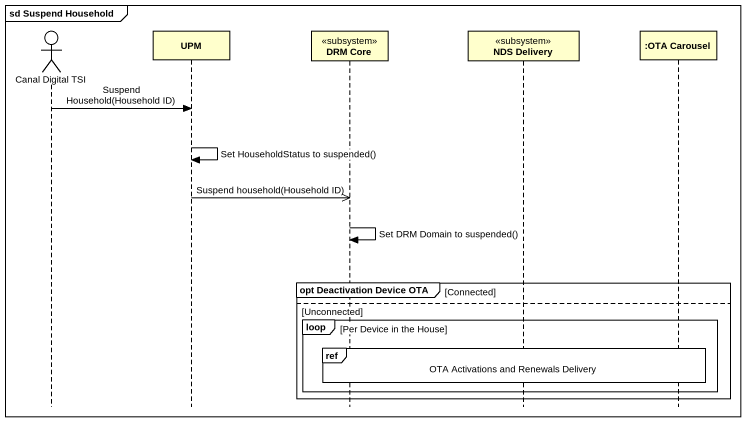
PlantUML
@startuml
mainframe sd Suspend Household
hide footbox
actor "Canal Digital TSI" as Canal_Digital_TSI
participant UPM
participant "DRM Core" as DRM_Core <<subsystem>>
participant "NDS Delivery" as NDS_Delivery <<subsystem>>
participant ":OTA Carousel" as OTA_Carousel

Canal_Digital_TSI -> UPM : Suspend Household(Household ID)
UPM -> UPM : Set HouseholdStatus to suspended()
UPM ->> DRM_Core : Suspend household(Household ID)
DRM_Core -> DRM_Core : Set DRM Domain to suspended()
group opt Deactivation Device OTA [Connected]
else Unconnected
  loop Per Device in the House
    ref over DRM_Core, NDS_Delivery, OTA_Carousel : OTA Activations and Renewals Delivery
  end
end
@enduml
